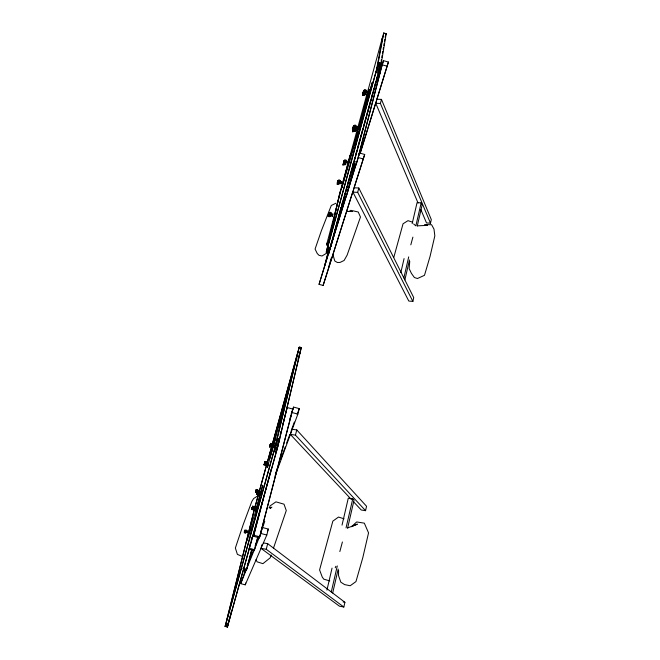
<?xml version="1.0" encoding="UTF-8"?>
<svg xmlns="http://www.w3.org/2000/svg" width="660" height="660" viewBox="0 0 660 660"><rect width="100%" height="100%" fill="white"/><g stroke="black" fill="none" stroke-linecap="round" stroke-linejoin="round"><path stroke-width="0.99" d="M338.58 570.298L338.53 575.578L340.816 582.169L344.602 584.603L350.196 585.75L355.963 581.592L362.81 557.65L368.544 532.876L364.328 523.157L356.689 521.953L351.466 526.721L357.373 524.131L347.655 527.934M339.842 551.562L342.4 541.976M410.809 244.843L412.904 237.113M409.753 261.327L409.134 268.562L411.436 273.405L414.389 277.513L417.433 278.52L424.487 275.319L430.072 256.361L434.833 235.843L433.991 229.102L431.574 224.697L424.471 224.664M376.159 71.338L378.988 72.13L379.294 70.999L376.464 70.207L375.845 72.46L378.675 73.252L381.29 63.187L386.207 33.685L383.749 33.041L381.843 39.88M254.248 509.66L225.646 624.31L227.882 624.888L227.411 627L277.984 446.069L275.55 445.426L275.203 446.696M383.774 33L377.586 65.992L327.352 248.317L339.487 194.419M257.243 492.244L257.747 490.545L257.243 492.244L261.376 493.325L261.673 492.583L259.182 491.931M227.444 626.967L225.167 626.422L225.646 624.31M277.728 446.671L301.133 348.447C301.859 347.44 298.741 346.294 299.079 347.894L275.55 445.426M329.942 248.993L331.287 242.814M378.469 72.344L328.911 253.003L330.495 245.578M328.911 253.003L326.287 252.112L339.611 193.974M348.191 162.038L347.465 164.62L347.638 163.878M379.682 69.218L379.211 69.605L380.77 63.418M381.133 61.429L381.447 59.425M381.81 57.437L382.123 55.432M382.478 53.444L382.8 51.439M383.155 49.45L383.468 47.446M383.831 45.457L384.145 43.453M384.508 41.464L384.821 39.46M332.219 216.298L332.912 213.799L332.227 216.307M281.358 414.307L281.399 414.628M357.357 131.01L358.182 128.073L357.365 131.026M247.063 532.785L247.376 531.671L245.099 531.077L244.349 532.859L244.72 531.613L248.251 532.372M247.45 531.836C248.02 529.889 243.301 529.922 244.357 532.628L245.297 532.81M340.972 183.777L341.517 181.78M287.405 391.091L287.512 390.58L277.868 427.573L279.584 421.93L279.139 422.697M287.389 391.157L286.588 394.424M228.682 622.165L231.577 610.368M254.851 509.454C256.897 507.251 250.899 506.269 251.823 509.355L253.201 509.586M255.321 508.274C255.931 505.956 250.528 506.245 251.823 509.355M261.971 544.624L261.005 548.361L339.421 606.169L343.843 607.018L344.908 602.308L267.679 543.675L263.323 542.908M353.521 501.765L361.243 509.998L365.558 510.675L366.548 506.269L296.769 429.924L291.687 429.239L290.351 434.42L351.417 499.521M353.818 188.636L352.927 192.118L408.796 301.051L412.871 301.405L413.729 297.594L358.801 188.009L354.049 187.77L364.7 154.465L359.518 153.046L358.306 156.964M420.874 209.657L426.508 222.94L430.493 223.187L431.302 219.59L381.455 99.379L376.827 99.281L375.779 103.34L418.052 203.008M332.681 593.027L338.192 569.077M347.605 528.157L354.032 500.214L352.753 498.844L348.29 498.151L342.028 525.137M404.869 279.931L409.464 259.966M417.268 226.025L422.095 205.07L421.162 202.859L417.062 202.636L412.195 223.616M331.279 591.962L337.285 565.933M346.054 527.885L352.753 498.844M403.862 277.909L408.705 256.897M415.858 225.877L421.162 202.859M256.732 494.059C255.346 489.629 263.109 490.768 259.966 494.126C262.309 491.617 255.643 490.586 256.732 494.059L259.099 494.34M264.016 464.887L264.974 462.668L267.432 463.518L267.539 462.668L265.683 462.025L264.99 462.091L264.016 464.887L266.541 465.044A4.158 0.957 14.5 0 0 266.83 464.945M326.939 590.106L332.046 568.12M400.826 272.58L404.077 258.596M264.528 463.378C263.777 467.362 263.447 460.894 268.249 464.194M270.666 443.933C269.981 444.428 273.892 445.459 273.488 444.675C272.126 442.744 268.843 443.933 269.635 446.96L272.135 447.142M244.406 532.604L244.72 531.613M363.767 90.94L363.272 92.524L363.767 90.94C368.602 91.558 368.09 93.819 363.561 91.724L363.033 93.547L363.561 91.724M348.183 162.112C348.496 160.685 347.341 165.47 347.614 163.985M353.76 127.281L353.851 126.86L353.265 128.873L353.76 127.281C358.867 127.924 358.314 130.333 353.546 128.123L353.001 129.946L353.488 128.065M277.868 427.334L279.37 421.096L276.713 429.949C277.736 425.403 270.584 452.678 276.4 432.127L273.075 444.551M343.745 162.005C343.447 157.459 352.151 165.66 343.876 161.774L343.382 163.432L343.81 162.013M331.551 213.296C329.447 209.237 326.015 218.749 330.338 216.381A3.531 1.567 15 0 0 330.701 216.035L331.551 213.296C332.021 213.535 328.828 212.668 329.307 212.677M367.265 94.124L367.133 94.702L367.95 91.724L367.174 94.545L367.282 94.034M328.804 214.03C329.455 210.606 336.055 217.478 328.886 213.947L328.457 215.432L328.828 214.17M228.129 623.89L229.606 617.9M329.084 213.205L329.183 212.767L328.713 214.376L328.886 213.947M337.821 181.533C336.575 185.922 339.001 177.226 337.639 182.02L337.821 181.533C341.492 183.34 341.971 181.211 338.011 180.832M340.362 180.881C338.374 176.88 334.975 186.368 339.166 183.975A3.358 1.584 15.1 0 0 339.521 183.612L340.362 180.881C340.824 181.063 337.78 180.23 338.233 180.287M342.92 165L344.446 160.504L346.013 160.553L346.673 161.535L346.673 160.388L345.13 159.827L344.421 160.132L342.92 165L345.403 164.686A3.877 1.897 15.1 0 0 345.815 164.249M244.959 530.698L245.157 529.84L244.753 531.234L244.959 530.698L248.457 531.605L248.036 532.909L248.218 532.521M249.15 531.762L248.812 533.049M356.664 127.273C354.742 123.024 352.06 129.781 352.473 131.752L355.105 131.365A4.1 2.128 15.2 0 0 355.558 130.878L356.664 127.273C357.274 127.396 353.529 126.357 354.057 126.538M366.531 90.874C364.287 85.767 359.882 98.233 365.005 94.957A3.886 2.145 15.2 0 0 365.442 94.462L366.531 90.874C367.141 90.923 363.577 89.933 364.064 90.181M261.673 492.583L261.393 493.655L257.251 492.574L256.814 494.068L257.251 492.574M340.502 183.142L337.491 182.589M356.92 127.042L356.722 127.801M376.456 69.976L382.75 36.745L381.975 39.41M254.29 509.71L226.405 621.778L275.137 446.663L277.637 447.348M259.306 491.403L256.913 490.405M249.158 531.787L248.853 532.942M278.198 444.873L300.185 351.755L299.953 352.473M245.71 569.522L240.718 583.663L245.239 584.834L266.813 535.021L268.339 529.064L262.391 527.513L260.502 532.29M274.997 476.215L297.858 414.092L299.26 408.606L293.568 407.096L291.225 413.837M328.837 252.161L319.052 284.353L323.12 285.45L364.7 154.465M360.145 153.681L388.418 62.032L383.435 60.646L377.866 79.637M343.843 607.018L266.252 549.285L267.679 543.675M365.558 510.675L295.441 435.113L296.769 429.924M412.871 301.405L357.687 192.365L358.801 188.009M430.493 223.187L380.416 103.438L381.455 99.379M245.239 584.834L245.718 582.994M248.713 549.194L254.248 550.621L254.76 548.641M255.272 546.653L257.59 537.727M323.12 285.45L352.514 192.637M254.248 550.621L257.969 536.761M346.805 194.725L346.294 196.721L344.347 196.193M347.845 190.74L354.832 163.82M354.964 163.746L347.003 194.428L345.048 193.9M328.886 266.665L331.229 258.052M263.092 499.562L253.498 536.308L259.388 537.834L259.908 535.854M261.451 529.889L291.035 415.643M259.388 537.834L292.883 409.06L287.215 407.558L282.793 424.52M356.689 162.855L356.177 164.851L352.745 163.911M359.015 153.871L380.465 71.041M240.718 583.663L260.857 533.47L262.391 527.513M289.435 420.362L293.568 407.096M319.052 284.353L359.518 153.046M383.435 60.646L382.338 64.87L387.337 66.264M362.488 95.386L363.264 94.933M339.521 183.612L339.644 183.158A3.349 1.584 15.1 0 1 339.289 183.513L338.926 183.686M271.326 444.295C270.864 445.954 274.057 444.626 271.606 444.271M354.824 130.68C353.413 130.993 353.413 129.5 354.783 130.193M354.791 126.984C353.611 127.726 357.019 128.139 355.426 127.042M266.351 462.611L266.623 463.477L265.46 463.138M345.155 160.702L343.992 163.754L345.122 164.068L345.262 163.54L344.248 163.358M345.403 160.71C347.193 161.428 344.446 161.758 344.883 160.801M363.611 93.959C367.282 93.093 360.979 96.83 364.658 90.651M260.502 492.772L260.692 492.055M365.467 90.717L365.59 91.55L364.452 91.228M355.558 130.878L355.699 130.325A4.1 2.128 15.2 0 1 355.435 130.663M365.442 94.462L365.574 93.951M275.302 446.028L298.138 351.202L272.258 444.609M358.528 128.692L369.105 89.265L360.104 123.692L372.388 82.17L366.432 104.973L341.822 187.828L348.059 164.423M249.835 545.284L250.618 542.297M251.138 540.301L251.922 537.314M253.498 536.308L271.07 469.417M280.186 434.494L280.97 431.508M244.274 573.136L245.305 569.176M244.547 572.451L245.322 569.473M324.695 265.534L328.078 252.59M325.231 263.81L328.317 251.988M277.893 446.053L278.05 445.451L275.624 444.799M243.449 569.266L246.427 570.034L246.947 568.054M247.459 566.074L251.848 549.227M246.427 570.034L251.905 549.4M330.982 246.081L331.501 244.101M332.533 240.141L339.751 212.421M340.263 210.441L341.038 207.471M331.567 244.192L341.137 207.454M341.657 205.466L342.433 202.488M244.926 531.176L245.091 530.566M257.714 492.434C252.854 493.119 258.266 487.674 258.398 491.023M255.445 492.244L256.22 490.001M328.102 216.596L328.234 216.109L329.62 216.158M245.19 532.298L245.693 530.838L246.551 530.986M337.029 184.222L338.233 183.818M256.393 491.914L256.418 491.263M252.524 507.54L252.697 506.863M339.603 180.848C337.895 180.015 339.273 182.028 339.677 180.972L339.133 182.779M264.775 462.817L264.94 462.181M344.215 160.842L344.355 160.314M257.515 491.989L257.705 491.271M353.43 130.218L352.522 130.152L353.562 129.723M269.635 446.96L270.171 446.366M353.95 125.466C353.471 125.301 356.837 126.233 356.284 126.126C354.832 122.653 351.565 128.032 352.522 130.152M352.473 131.752L352.613 131.2M339.042 182.993C338.135 184.75 337.078 181.343 338.695 180.7M330.709 216.035L330.833 215.548A3.531 1.576 15 0 1 330.462 215.894L330.289 215.985M256.055 509.157L256.426 508.06L256.162 509.074L252.277 508.06L251.873 509.454L252.277 508.06M282.925 407.995L285.054 400.166M268.191 464.673L267.424 467.445L272.926 446.77M286.407 395.092L285.896 397.039M328.334 245.363L326.568 244.885L347.96 163.573M348.364 161.749L350.039 155.628L349.404 157.789M273.966 446.523L274.082 446.086L270.179 445.063L270.666 443.38L270.179 445.063M379.533 69.696L379.277 70.76L379.071 70.125M285.805 397.386L285.194 399.647M254.892 507.416L271.375 447.579L255.164 506.41M343.876 161.774L343.645 162.385L344.083 160.966M353.339 127.198L353.24 127.561C354.857 121.852 351.97 132.206 353.422 127.116M255.857 491.048L255.494 492.278L255.857 491.048L257.515 491.477M264.503 463.171L264.957 461.62L264.503 463.171L268.174 464.137M270.221 445.219L269.767 446.737L270.221 445.219L274.18 446.094M357.308 128.205L357.646 126.844L357.415 127.578M339.471 194.296L339.958 192.514M228.707 622.24L277.555 447.307M339.727 193.529L340.197 191.648M273.958 444.081L276.334 435.311A82.013 1.056 -74.9 0 0 277.555 430.774L284.683 404.242L282.678 411.221M276.623 451.077L274.189 450.433L274.964 447.298L277.39 447.942M330.14 248.465L379.12 71.321M357.25 128.395L357.58 127.108L357.406 127.627M339.966 192.646L347.853 163.878M348.332 161.964L356.829 131.142M357.646 128.164L367.042 93.703M367.43 92.458L381.95 39.295M273.859 444.469L273.562 445.516M326.271 252.293L375.845 72.46M330.594 246.972L331.221 243.441M331.765 241.469L334.496 231.577M335.049 229.597L337.78 219.706M338.324 217.726L341.055 207.842M341.599 205.862L347.061 186.079M347.605 184.099L350.336 174.215M350.889 172.235L353.62 162.344M354.164 160.363L354.981 157.402M355.525 155.422L356.895 150.48M357.439 148.5L360.17 138.608M360.715 136.628L362.901 128.716M363.998 124.765L366.176 116.853M366.729 114.873L369.46 104.981M370.004 103.001L370.821 100.04M371.365 98.059L372.735 93.109M373.279 91.138L374.096 88.168M374.649 86.188L376.01 81.246M376.555 79.266L377.38 76.296M393.814 257.342L403.054 223.765L407.995 220.663L412.673 222.214M272.192 444.617L299.219 347.152M282.628 411.394L281.919 413.572M297.99 359.238L301.29 347.68L299.161 347.308M225.167 626.422L273.875 451.572L276.309 452.215M299.491 354.073L299.854 352.803M273.289 446.482L270.46 456.423M385.126 37.249L385.555 35.739M273.488 444.832L275.698 437.06L273.553 444.939M273.042 446.737L271.293 452.785M329.843 248.383L330.033 247.723M330.355 247.813L329.934 248.086M348.628 162.492L357.761 131.612M385.737 35.112L386.207 33.685M326.568 244.885L327.137 242.987M270.212 457.24L270.171 457.372A41.225 0.553 -74.9 0 1 269.989 457.974L269.701 458.882M353.81 128.073L354.321 126.448L354.932 126.373M353.628 130.342L354.618 127.075M364.749 94.281L365.731 91.031M332.483 240.38L346.153 196.226M347.671 191.317L356.177 163.837M360.096 153.202L375.631 103.207M376.852 99.281L388.418 62.032M272.192 447.373L269.074 458.502L271.796 450.598M355.253 129.228L355.822 127.413M345.122 164.068L346.022 161.123M346.244 162.822L346.813 160.999M341.492 181.888L341.014 183.744M271.169 554.977L270.204 557.815L262.911 563.665L257.128 561.833L255.964 559.779M273.421 548.344L286.275 510.543L284.006 504.182L275.946 501.847L270.13 505.857L269.478 507.73M262.218 528.66L264.751 521.433M275.401 473.773L277.86 467.065M278.908 464.194L279.964 461.315M280.665 459.401L285.227 446.944M286.63 443.108L289.789 434.478M291.893 428.728L294.352 422.02M297.157 414.356L299.26 408.606M272.118 446.02L272.629 444.642M272.91 446.226L273.488 444.675M266.788 462.841L266.343 464.054L265.7 463.98M256.27 491.832L256.633 490.867L257.738 491.156M267.085 464.244L267.597 462.883M254.067 509.256L254.479 508.2L253.184 507.862M245.355 531.688L245.693 530.838M255.024 508.786L255.502 507.598M247.228 565.702L253.291 550.423M255.189 545.655L258.225 538.015M246.353 532.604L246.691 531.754L245.586 531.448M247.607 531.217L247.22 532.174A3.952 0.676 14.4 0 1 247.145 532.216M248.242 532.133L248.457 531.605M267.531 530.953L268.339 529.064M335.214 567.798L335.874 566.272M281.457 414.513L281.886 413.647M256.063 490.578L257.705 490.685M271.895 507.136L270.352 508.151L270.781 508.043L269.082 507.705M349.148 211.447L350.873 210.334L358.24 212.008L360.467 217.041L347.119 255.139L344.108 260.469L340.04 262.433L337.359 262.482L334.793 260.997L332.921 254.611M258.373 495.511L253.663 498.514L251.864 501.385L243.119 524.824L235.364 548.023L237.394 554.392L242.806 556.636M329.67 213.584L330.709 213.873L330.833 213.378L330.074 215.87L329.043 215.581M328.061 252.326L321.989 256.006L319.019 255.304L317.245 253.506L315.076 249.076L321.37 230.761L331.295 205.466L336.006 203.189M354.799 131.051L353.941 131.249M344.866 164.439L345.535 164.158A3.877 1.897 15.1 0 0 345.708 164.026M363.883 94.9L365.137 94.446A3.886 2.145 15.2 0 0 365.459 94.132M417.31 225.852L427.515 225.365L425.378 225.357M257.367 492.121L256.682 492.022M347.383 211.414L352.588 211.555M375.779 103.34L380.416 103.438M352.927 192.118L357.687 192.365M257.021 490.281L257.887 490.578M290.351 434.42L295.441 435.113M271.639 446.688L270.897 446.49M259 493.185L257.945 492.838L257.755 493.548C257.359 491.601 261.319 493.02 258.992 491.659M246.337 530.013L246.394 530.145M245.594 533.156L245.512 533.255M264.858 464.384L264.182 464.26M261.005 548.361L266.252 549.285M245.157 532.15L244.513 532.018M329.794 580.915L323.788 579.166L322.27 577.096L319.588 569.943L332.846 521.136L338.481 517.06L344.05 518.785M343.142 601.978L344.908 602.308M249.059 548.27L254.611 549.714M242.732 568.268L246.724 569.299M226.182 623.023L228.442 623.609M225.926 623.914L228.187 624.5M225.712 624.69L227.964 625.276M225.522 625.333L227.782 625.919M225.374 625.837L227.626 626.414M225.241 626.018L226.735 626.406M225.266 626.183L227.518 626.769M225.184 626.299L227.428 626.876M259.487 493.795L261.146 494.224M254.009 509.066L255.948 509.569M260.857 533.47L266.813 535.021M253.886 535.26L259.809 536.803M266.615 462.916L268.455 463.394M292.149 412.574L297.858 414.092M271.458 444.477L274.395 445.252M277.398 438.248L279.815 438.892M277.225 438.949L279.65 439.601M277.01 439.791L279.444 440.435M276.771 440.748L279.197 441.391M276.499 441.812L278.924 442.456M276.202 442.959L278.627 443.603M275.88 444.172L278.314 444.815M274.865 447.975L277.299 448.618M274.519 449.229L276.961 449.872M299.17 347.507L301.216 348.059M299.747 347.787L301.108 348.15M299.079 347.894L301.133 348.447M298.939 348.026L300.976 348.579M327.781 247.12L330.437 247.838M329.769 248.63L329.67 248.77M327.525 248.061L330.173 248.787M327.277 248.952L329.926 249.67M327.046 249.752L329.695 250.47M326.84 250.47L329.488 251.188M326.667 251.072L329.315 251.79M326.518 251.567L329.159 252.285M326.403 251.938L329.043 252.656M358.347 157.591L363.528 159.011M354.387 161.576L356.969 162.286L382.371 64.16L380.383 63.607M328.556 214.995L331.658 215.845M378.469 62.403L381.29 63.187M378.411 62.675L381.233 63.459M378.32 63.088L381.142 63.88M378.188 63.64L381.01 64.424M378.015 64.317L380.845 65.101M377.817 65.101L380.647 65.893M377.586 65.992L380.416 66.775M377.33 66.957L380.16 67.749M377.058 68.005L379.888 68.788M376.761 69.094L379.599 69.877M343.472 163.045L345.172 163.523M383.683 33.206L386.116 33.891M353.991 129.814L356.689 130.564M363.965 93.415L365.673 93.893M413.63 223.954L415.519 225.588M260.155 493.416A4.678 0.965 14.4 0 1 259.743 493.581M256.253 489.423L255.857 490.792L256.253 489.423M252.755 506.129L252.293 507.713L252.755 506.129M251.353 524.312L246.939 540.944L255.115 517.374L259.99 498.952L255.964 510.774L262.729 485.224L254.785 514.214L251.353 524.312M364.081 93.58L364.567 93.736L364.081 93.58M354.098 130.053L354.593 130.251L354.181 130.004M344.404 163.564L344.875 163.754L344.487 163.523M338.291 183.067L338.712 183.2L338.291 183.067M329.381 215.539L329.827 215.68L329.414 215.523M271.772 443.619L272.332 443.776L271.772 443.619M265.997 461.827L266.524 461.975L265.997 461.827M265.163 465.044L265.691 465.193L265.163 465.044M257.194 489.605L257.672 489.736L257.227 489.596M256.435 492.525L256.913 492.657L256.501 492.517M258.918 490.768L259.512 490.933L258.951 490.751M257.969 494.422L258.563 494.587L258.052 494.406M253.861 506.335L254.413 506.484L253.935 506.319M252.962 509.784L253.514 509.933L252.995 509.767M328.919 252.821L326.287 252.112L328.96 252.895"/></g></svg>
